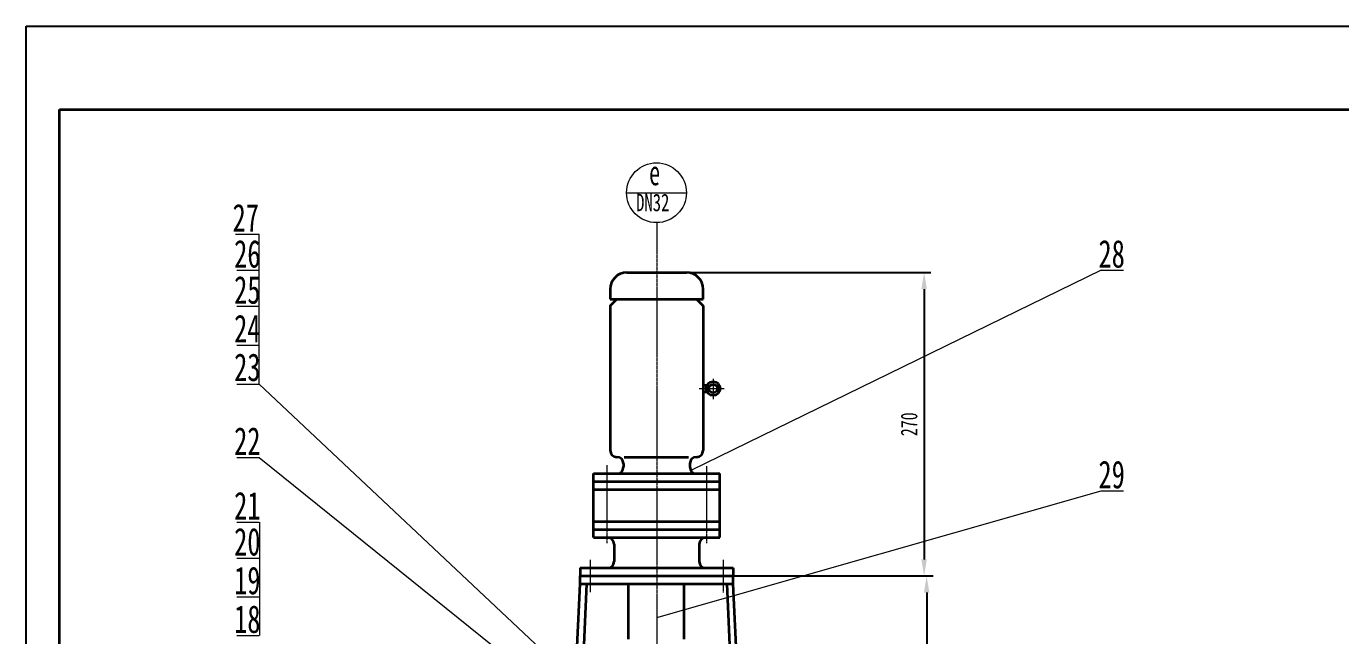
# Model space of a CAD drawing. Header units: inches. Extents: x -659 to 3110, y 14 to 2537.
# Drawn here: x 603 to 1790, y 1986 to 2537 of the extents above; entities that cross this region are included whole.
import ezdxf
from ezdxf.enums import TextEntityAlignment as Align

# ---------------------------------------------------------------- set-up
doc = ezdxf.new("R2010")
doc.units = ezdxf.units.IN
doc.header["$LTSCALE"] = 0.2
doc.header["$MEASUREMENT"] = 0
doc.linetypes.add('DASHDOT', pattern=[18, 15, -1, 1, -1])
for name, color, linetype, lineweight in [('1', 7, 'Continuous', 35), ('2', 1, 'DASHDOT', 13), ('5', 7, 'Continuous', 13)]:
    doc.layers.add(name, color=color, linetype=linetype, lineweight=lineweight)
doc.styles.get("Standard").update_dxf_attribs({"font": '', "width": 0.7})
doc.styles.add('style1', font='', dxfattribs={"width": 0.65})
doc.styles.get('Standard').set_extended_font_data('FangSong_GB2312')
doc.styles.get('style1').set_extended_font_data('FangSong_GB2312')
doc.dimstyles.new('GB-35', dxfattribs={"dimscale": 6, "dimtxt": 2.5, "dimasz": 2.5, "dimexe": 1, "dimexo": 0, "dimgap": 1, "dimtad": 1, "dimdsep": 46, "dimtxsty": 'Standard', "dimcen": 0, "dimadec": 0, "dimazin": 0, "dimtfac": 1, "dimtmove": 0, "dimatfit": 3, "dimfxl": 1, "dimtolj": 1, "dimtzin": 0, "dimarcsym": 0})

# ---------------------------------------------------------------- blocks, each defined once
blk = doc.blocks.new('*D163')
at = {"color": 0, "lineweight": -2}
for p, q in [((1199, 2314.4), (1419.5, 2314.4)), ((1413.5, 2299.4), (1413.5, 2055.4)), ((1241, 2040.4), (1419.5, 2040.4))]:
    blk.add_line(p, q, dxfattribs=at)
at = {"color": 0, "lineweight": 13}
for points in [[(1411, 2299.4), (1416, 2299.4), (1413.5, 2314.4)], [(1411, 2055.4), (1416, 2055.4), (1413.5, 2040.4)]]:
    blk.add_solid(points, dxfattribs=at)
at = {"layer": 'Defpoints', "color": 0, "lineweight": 13}
for p in [(1199, 2314.4, 22.6), (1241, 2040.4, -15.5), (1413.5, 2040.4)]:
    blk.add_point(p, dxfattribs=at)
at = {"color": 0, "lineweight": 13, "insert": (1400, 2177.4), "char_height": 15, "attachment_point": 5, "rotation": 90}
blk.add_mtext('\\A1;270', dxfattribs=at)
blk = doc.blocks.new('*D164')
at = {"color": 0, "lineweight": -2}
for p, q in [((1273.1, 2040.4), (1421.8, 2040.4)), ((1415.8, 2025.4), (1415.8, 1806.4)), ((1273.1, 1791.4), (1421.8, 1791.4))]:
    blk.add_line(p, q, dxfattribs=at)
at = {"color": 0, "lineweight": 13}
for points in [[(1413.3, 2025.4), (1418.3, 2025.4), (1415.8, 2040.4)], [(1413.3, 1806.4), (1418.3, 1806.4), (1415.8, 1791.4)]]:
    blk.add_solid(points, dxfattribs=at)
at = {"layer": 'Defpoints', "color": 0, "lineweight": 13}
for p in [(1273.1, 2040.4), (1273.1, 1791.4), (1415.8, 1791.4)]:
    blk.add_point(p, dxfattribs=at)
at = {"color": 0, "lineweight": 13, "insert": (1402.3, 1915.9), "char_height": 15, "attachment_point": 5, "rotation": 90}
blk.add_mtext('\\A1;250', dxfattribs=at)

msp = doc.modelspace()

# ---------------------------------------------------------------- linework, layer by layer
for p, q in [((602.75, 13.725), (602.75, 2536.725)), ((602.75, 2536.725), (2384.75, 2536.725))]:
    msp.add_line(p, q)
at = {"lineweight": 13}
for p, q in [((813.03, 2213.731), (813.03, 2348.982)), ((1573.454, 2316.431), (1202.968, 2135.536, -15.546)), ((813.03, 2213.731), (1149.26, 1897.49)), ((813.03, 2147.34), (1097.499, 1918.317, -1.367)), ((1171.992, 2002.994), (1573.454, 2117.199)), ((813.337, 2089.025), (813.209, 1986.629)), ((1103.008, 2033.217, -2.734), (1108.722, 2033.217, -2.734)), ((1103.008, 2033.217, -15.546), (1108.722, 2033.217, -15.546)), ((1240.976, 2033.217, -2.734), (1235.262, 2033.217, -2.734)), ((1240.976, 2033.217, -15.546), (1235.262, 2033.217, -15.546)), ((1240.976, 2033.217, -15.546), (1235.262, 2033.217, -15.546))]:
    msp.add_line(p, q, dxfattribs=at)
at = {"layer": '1'}
for p, q in [((632.75, 43.725), (632.75, 2461.725)), ((632.75, 2461.725), (2354.75, 2461.725)), ((1144.992, 2314.431), (1198.992, 2314.431, 22.619)), ((1129.992, 2299.431), (1129.992, 2290.431, 22.619)), ((1213.992, 2290.431), (1213.992, 2299.431)), ((1129.992, 2284.431), (1135.992, 2290.431)), ((1129.992, 2290.431), (1213.992, 2290.431)), ((1129.992, 2284.431), (1129.992, 2153.817, -15.546)), ((1207.992, 2290.431), (1213.992, 2284.431)), ((1213.992, 2284.431), (1213.992, 2153.817, 7.073)), ((1213.992, 2212.617, -15.546), (1217.439, 2212.617, -15.546)), ((1213.992, 2206.617, -15.546), (1217.439, 2206.617, -15.546)), ((1141.992, 2141.817, -15.546), (1141.992, 2138.817, -15.546)), ((1142.488, 2147.817, -15.546), (1200.709, 2147.817, 7.073)), ((1201.992, 2141.817, -15.546), (1201.992, 2138.817, 7.073)), ((1114.992, 2075.217, -15.546), (1114.992, 2132.817, -15.546)), ((1114.992, 2132.817, -15.546), (1207.992, 2132.817, 7.073)), ((1114.992, 2125.617, -15.546), (1228.992, 2125.617, -15.546)), ((1207.992, 2132.817, -15.546), (1228.992, 2132.817, -15.546)), ((1228.992, 2075.217, -15.546), (1228.992, 2132.817, -15.546)), ((1114.992, 2118.417, -15.546), (1228.992, 2118.417, -15.546)), ((1114.992, 2089.617, -15.546), (1228.992, 2089.617, -15.546)), ((1114.992, 2082.417, -15.546), (1228.992, 2082.417, -15.546)), ((1114.992, 2075.217, -15.546), (1216.392, 2075.217, -15.546)), ((1133.592, 2069.217, -15.546), (1133.592, 2053.617, 7.073)), ((1210.392, 2069.217, -15.546), (1210.392, 2053.617, 7.073)), ((1216.392, 2075.217, -15.546), (1228.992, 2075.217, 7.073)), ((1102.992, 2047.617, -15.546), (1102.992, 2040.417, -15.546)), ((1102.992, 2047.617, -15.546), (1216.392, 2047.617, 7.073)), ((1216.392, 2047.617, -15.546), (1240.992, 2047.617, -15.546)), ((1240.992, 2047.617, -15.546), (1240.992, 2040.417, -15.546)), ((1091.99, 1803.417), (1103.008, 2033.217, -2.734)), ((1108.722, 2033.217, -2.734), (1097.99, 1791.417)), ((1102.992, 2040.417, -15.546), (1240.992, 2040.417, -15.546)), ((1102.992, 2040.417, -15.546), (1240.992, 2040.417, -15.546)), ((1102.992, 2033.217, -15.546), (1102.992, 2040.417, -15.546)), ((1102.992, 2033.217, -15.546), (1216.392, 2033.217, 7.073)), ((1146.377, 2033.217, 3.081), (1146.377, 1983.217, 3.081)), ((1196.377, 2033.217, 3.081), (1196.377, 1983.217, 3.081)), ((1216.392, 2033.217, -15.546), (1240.992, 2033.217, -15.546)), ((1235.262, 2033.217, -2.734), (1245.994, 1791.415)), ((1251.994, 1803.417), (1240.976, 2033.217, -2.734)), ((1240.992, 2033.217, -15.546), (1240.992, 2040.417, -15.546)), ((1240.992, 2033.217, -15.546), (1240.992, 2040.417, -15.546))]:
    msp.add_line(p, q, dxfattribs=at)
for radius in [6.312, 3.785]:
    msp.add_circle((1222.992, 2209.617, -15.546), radius, dxfattribs=at)
for centre, radius, start, end in [((1144.992, 2299.431), 15, 90, 180), ((1198.992, 2299.431), 15, 0, 90), ((1135.992, 2153.817, -15.546), 6, 180, 270), ((1207.992, 2153.817, -15.546), 6, 270, 0), ((1135.992, 2141.817, -15.546), 6, 0, 90), ((1135.992, 2138.817, -15.546), 6, 270, 0), ((1207.992, 2141.817, -15.546), 6, 90, 180), ((1207.992, 2138.817, -15.546), 6, 180, 270), ((1127.592, 2069.217, -15.546), 6, 0, 90), ((1216.392, 2069.217, -15.546), 6, 90, 180), ((1127.592, 2053.617, -15.546), 6, 270, 0), ((1216.392, 2053.617, -15.546), 6, 180, 270)]:
    msp.add_arc(centre, radius, start, end, dxfattribs=at)
at = {"layer": '2'}
for p, q in [((1171.992, 2359.431), (1171.992, 1290.293)), ((1210.251, 2209.617, -15.546), (1232.966, 2209.617, -15.546)), ((1222.992, 2218.468, -15.546), (1222.992, 2200.012, -15.546)), ((1126.992, 2140.538, -15.546), (1126.992, 2069.895, -15.546)), ((1216.992, 2139.621, -15.546), (1216.992, 2069.895, -15.546)), ((1111.992, 2055.116, -15.546), (1111.992, 2025.753, -15.546)), ((1231.992, 2054.852, -15.546), (1231.992, 2025.416, -15.546))]:
    msp.add_line(p, q, dxfattribs=at)
at = {"layer": '5'}
for p, q in [((1144.806, 2386.43, 2.234), (1198.806, 2386.43, 6.734)), ((791.536, 2348.982), (811.625, 2348.982)), ((791.536, 2348.982), (813.03, 2348.982)), ((792.942, 2316.431), (813.03, 2316.431)), ((792.942, 2316.431), (813.03, 2316.431)), ((1573.454, 2316.431), (1593.543, 2316.431)), ((1573.454, 2316.431), (1593.543, 2316.431)), ((792.942, 2283.879), (813.03, 2283.879)), ((792.942, 2283.879), (813.03, 2283.879)), ((792.942, 2248.957), (813.03, 2248.957)), ((792.942, 2213.731), (813.03, 2213.731)), ((792.942, 2213.731), (813.03, 2213.731)), ((792.942, 2213.731), (813.03, 2213.731)), ((792.942, 2213.731), (813.03, 2213.731)), ((792.942, 2147.34), (813.03, 2147.34)), ((792.942, 2147.34), (813.03, 2147.34)), ((1573.454, 2117.199), (1593.543, 2117.199)), ((1573.454, 2117.199), (1593.543, 2117.199)), ((792.942, 2089.025), (813.03, 2089.025)), ((792.942, 2089.025), (813.03, 2089.025)), ((792.942, 2056.474), (813.03, 2056.474)), ((792.942, 2056.474), (813.03, 2056.474)), ((792.942, 2021.552), (813.03, 2021.552)), ((792.942, 1986.629), (813.03, 1986.629))]:
    msp.add_line(p, q, dxfattribs=at)
msp.add_circle((1171.806, 2386.43, 2.234), 27, dxfattribs=at)

# ---------------------------------------------------------------- texts
at = {"layer": '5', "style": 'style1', "width": 0.65}
msp.add_text('e', height=22.5, dxfattribs=at).set_placement((1165.151, 2386.441, 2.234), align=Align.BOTTOM_LEFT)
at = {"layer": '5', "width": 0.7}
for s, p in [('27', (789.034, 2351.353)), ('26', (790.439, 2318.801)), ('28', (1570.952, 2318.801)), ('25', (790.439, 2286.25)), ('24', (790.439, 2251.328)), ('23', (790.439, 2216.406)), ('22', (790.439, 2149.711)), ('29', (1570.952, 2119.57)), ('21', (790.439, 2091.396)), ('20', (790.439, 2058.844)), ('19', (790.439, 2023.922)), ('18', (790.439, 1989))]:
    msp.add_text(s, height=25, dxfattribs=at).set_placement(p)
msp.add_text('DN32', height=15.75, dxfattribs=at).set_placement((1153.447, 2365.036, 2.234), align=Align.BOTTOM_LEFT)

# ---------------------------------------------------------------- dimensions: what is measured, and where the dimension line sits
at = {"lineweight": 13}
for base, p1, p2, text, picture, middle in [((1413.51, 2040.417), (1198.992, 2314.431, 22.619), (1240.992, 2040.417, -15.546), '270', '*D163', (1400.01, 2177.424)), ((1415.796, 1791.447), (1273.14, 2040.417), (1273.132, 1791.447), '250', '*D164', (1402.296, 1915.932))]:
    dim = msp.add_linear_dim(base=base, p1=p1, p2=p2, angle=90, text=text, dimstyle='GB-35', dxfattribs=at)
    dim.commit()
    dim.dimension.update_dxf_attribs({"geometry": picture, "text_midpoint": middle})

doc.saveas('drawing.dxf')
